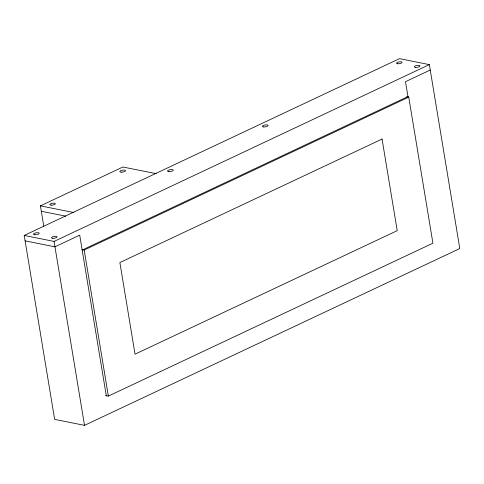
<?xml version="1.0" encoding="UTF-8"?>
<svg xmlns="http://www.w3.org/2000/svg" width="484" height="484" viewBox="0 0 484 484"><rect width="100%" height="100%" fill="white"/><g stroke="black" fill="none" stroke-linecap="round" stroke-linejoin="round"><path stroke-width="0.73" d="M43.772 226.161L40.414 205.869L122.894 167.01L156.205 173.665M24.2 235.454L399.481 58.655L429.35 64.62L459.8 248.546L84.518 425.345L54.65 419.38L24.2 235.454L54.069 241.419L429.35 64.62M430.246 70.035L405.501 81.687L408.091 97.338M82.171 250.047L407.964 96.564M82.062 249.611L84.186 250.034L408.744 97.133L432.92 243.192L108.362 396.094L105.536 395.525M406.62 96.709L408.744 97.133M40.414 205.869L73.725 212.518M41.309 211.278L65.739 216.154M25.095 240.863L54.964 246.828L79.709 235.17L106.353 396.106M84.186 250.034L108.362 396.094M54.069 241.419L84.518 425.345M382.058 139.053L119.881 262.564L135.042 354.173L397.225 230.662L382.058 139.053M52.853 238.316A2.801 0.92 -9.4 0 0 57.051 236.918A2.801 0.92 -9.4 0 0 52.938 236.694A2.801 0.92 -9.4 0 0 52.853 238.316M168.91 171.632A2.904 0.95 -9.4 0 0 173.254 170.186A2.904 0.95 -9.4 0 0 169.001 169.957A2.904 0.95 -9.4 0 0 168.91 171.632M34.884 234.77A2.904 0.95 -9.4 0 0 39.228 233.324A2.904 0.95 -9.4 0 0 34.969 233.094A2.904 0.95 -9.4 0 0 34.884 234.77M415.714 67.385A2.904 0.95 -9.4 0 0 420.058 65.939A2.904 0.95 -9.4 0 0 415.804 65.709A2.904 0.95 -9.4 0 0 415.714 67.385M397.842 63.773A2.801 0.92 -9.4 0 0 402.041 62.375A2.801 0.92 -9.4 0 0 397.927 62.152A2.801 0.92 -9.4 0 0 397.842 63.773M263.762 126.947A2.904 0.95 -9.4 0 0 268.106 125.501A2.904 0.95 -9.4 0 0 263.853 125.271A2.904 0.95 -9.4 0 0 263.762 126.947M121.206 172.159A2.904 0.95 -9.4 0 0 125.55 170.713A2.904 0.95 -9.4 0 0 121.29 170.483A2.904 0.95 -9.4 0 0 121.206 172.159M51.147 205.149A2.801 0.92 -9.4 0 0 55.339 203.752A2.801 0.92 -9.4 0 0 51.231 203.534A2.801 0.92 -9.4 0 0 51.147 205.149"/></g></svg>
